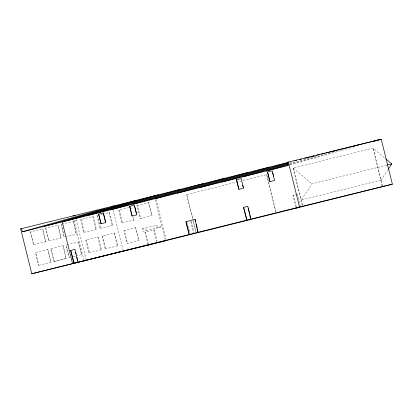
<?xml version="1.0" encoding="UTF-8"?>
<svg xmlns="http://www.w3.org/2000/svg" width="413" height="413" viewBox="0 0 413 413"><rect width="100%" height="100%" fill="white"/><g stroke="black" fill="none" stroke-linecap="round" stroke-linejoin="round"><path stroke-width="0.31" stroke-dasharray="2.06 1.55" d="M386.774 165.169L311.975 183.826L301.222 200.083L381.23 180.13M381.008 180.187L387.6 170.218M289.761 162.856L294.082 161.633M289.683 163.615L316.864 155.928M289.601 164.374L332.233 152.325M290.143 164.957L353.161 147.147M38.693 265.316L50.964 262.214L47.81 249.462L35.518 252.482L38.693 265.316L35.518 252.482M54.015 261.553L66.281 258.45L63.127 245.694L50.835 248.719L54.015 261.553L66.281 258.45M73.168 256.814L75.579 256.205M75.956 256.106L81.598 254.671L78.449 241.93L66.157 244.95L69.332 257.789L66.157 244.95M30.417 231.879L33.592 244.713L30.417 231.879L42.709 228.854L45.662 241.75L42.709 228.854M45.735 228.11L48.915 240.949L45.735 228.11L58.026 225.09L60.985 237.986L58.026 225.09M73.349 221.327L76.307 234.217L73.349 221.327L62.265 224.052M74.206 221.125L76.426 220.573M80.705 219.53L81.149 219.417L84.329 232.256L83.885 232.364L80.705 219.53L93.219 216.453L96.399 229.287L95.955 229.401L92.775 216.562L93.219 216.453M96.957 215.534L97.401 215.426L100.576 228.265L100.132 228.374L96.957 215.534L98.165 215.24M109.471 212.458L109.027 212.571L112.202 225.405L112.646 225.297L109.471 212.458L102.832 214.089M118.779 210.15L119.243 210.036L122.424 222.875L121.959 222.989L118.779 210.15L130.307 207.28M136.956 205.617L148.943 202.628L152.123 215.467L140.131 218.456L136.956 205.617L137.421 205.504L140.596 218.343L140.131 218.456M192.659 218.807L186.666 194.58L266.684 174.622L275.91 211.895M302.27 205.318L293.049 168.05L373.068 148.091L385.365 158.509M121.959 222.989L133.946 220L133.192 216.944M47.81 249.462L50.964 262.214M50.835 248.719L54.232 261.501M63.127 245.694L66.065 258.502M85.79 240.067L86.234 239.958L89.409 252.797L88.965 252.906L85.79 240.067L98.304 236.99L101.479 249.829L101.035 249.942L97.86 237.103L98.304 236.99M78.449 241.93L81.598 254.671M102.037 236.076L102.481 235.968L105.661 248.802L105.217 248.915L102.037 236.076L114.551 232.999L117.731 245.838L117.287 245.947L114.107 233.113L114.551 232.999M104.825 235.389L105.269 235.281M123.864 230.691L135.851 227.702L139.031 240.542L127.039 243.531L123.864 230.691L124.328 230.578L127.503 243.417L127.039 243.531M142.253 228.833L155.551 225.519L160.827 226.944L142.888 231.399L142.253 228.833L147.529 230.263M147.983 244.47L144.958 232.245L154.286 229.922L157.162 241.538M295.837 206.944L292.962 195.328L296.952 194.332M148.943 202.628L148.479 202.747L151.659 215.581L152.123 215.467M101.02 214.538L102.388 214.202M293.049 168.05L311.975 183.826M266.684 174.622L275.678 211.952M186.666 194.58L192.892 218.751M133.946 220L133.482 220.114L132.728 217.057M141.463 218.126L141.927 218.012M33.592 244.713L45.884 241.693M48.915 240.949L61.207 237.929M65.44 236.892L76.524 234.166M83.885 232.364L96.399 229.287M100.132 228.374L112.646 225.297M135.851 227.702L135.387 227.816L138.567 240.655L139.031 240.542M160.827 226.944L156.186 228.084L155.551 225.519M292.962 195.328L293.426 195.215L296.606 208.049M144.958 232.245L145.422 232.132L148.293 243.747M154.286 229.922L153.822 230.036L156.697 241.651M88.965 252.906L101.479 249.829M105.217 248.915L117.731 245.838M382.453 186.02L373.068 148.091L382.211 186.041M293.282 167.993L302.812 206.505M297.417 194.218L300.292 205.834M193.506 221.234L196.118 231.796M192.814 219.427L195.886 231.853M191.188 221.363L193.909 232.369M190.723 221.476L193.594 233.092M187.347 222.968L188.86 229.081M189.009 229.695L189.619 232.137M156.135 199.36L166.021 239.297M155.205 199.587L165.092 239.53M130.771 207.161L131.226 208.999M113.136 210.083L123.022 250.025M76.142 219.432L86.271 260.371M73.927 219.984L83.746 259.679M61.279 224.295L64.232 237.186L61.279 224.295"/><path stroke-width="0.62" d="M388.292 169.17L391.761 163.925L385.856 158.922M20.65 228.828L21.538 228.606L22.333 231.817L114.386 205.793L20.65 228.828L31.77 273.762L156.997 242.875M44.496 226.288L136.548 200.269M66.658 220.764L158.711 194.74M88.821 215.235L180.873 189.211M110.983 209.706L203.041 183.682M133.146 204.177L225.204 178.153M155.309 198.653L247.366 172.629M177.471 193.124L269.529 167.1M199.634 187.595L287.985 162.619M221.796 182.066L287.907 163.378M311.381 156.744L313.854 156.042L311.392 156.656M243.964 176.537L287.83 164.137M331.691 151.736L335.402 150.693M266.127 171.013L288.367 164.725M353.239 146.388L358.179 144.989M373.548 141.38L380.342 139.46M22.333 231.817L288.289 165.484L287.494 162.273L288.382 162.051L299.502 206.985L74.113 263.2L70.7 250.423L73.881 263.257L31.77 273.762M72.936 215.989L75.151 215.436M111.283 206.567L288.615 162.34M294.768 160.802L296.617 160.342M299.693 159.578L301.542 159.113M304.618 158.349L310.163 156.966M316.317 155.427L320.013 154.508M321.242 154.204L324.938 153.28M326.167 152.975L335.402 150.668M336.017 150.518L381.23 139.238L392.35 184.172L382.598 186.604M98.666 214.141L101.051 223.769L98.666 214.141L103.333 212.979L105.568 222.003M129.697 206.402L134.359 205.24L136.744 214.868L132.077 216.03L129.697 206.402L132.077 216.03M236.525 179.758L241.187 178.597L243.572 188.225L238.905 189.386L236.525 179.758L238.905 189.386M267.552 172.02L272.213 170.858L274.599 180.486L269.932 181.648L267.552 172.02L269.932 181.648M101.051 223.769L105.718 222.607L103.333 212.979M387.399 165.014L391.761 163.925M70.7 250.423L74.923 249.369L77.871 262.26M189.128 234.512L185.953 221.678L195.05 219.406L195.504 221.239M246.752 220.139L243.577 207.305L247.795 206.252L250.743 219.148L249.917 214.812M84.056 260.923L86.271 260.371M157.461 242.756L382.366 186.661M287.494 162.273L381.23 139.238M155.211 195.617L62.224 221.869L72.549 263.587L166.325 240.547M242.545 185.07L243.438 187.688M243.577 207.305L246.984 220.083M185.953 221.678L189.361 234.455M195.05 219.406L197.992 232.302L197.471 229.189M299.502 206.985L392.35 184.172M296.142 208.167L296.606 208.049M189.758 234.698L190.223 234.584M148.133 245.085L148.597 244.971M272.663 172.66L273.556 176.274M248.249 208.085L249.612 213.588M196.258 224.3L197.166 227.966M134.659 206.443L136.445 213.666M75.682 252.426L76.137 254.258M76.89 257.314L77.799 260.985"/></g></svg>
